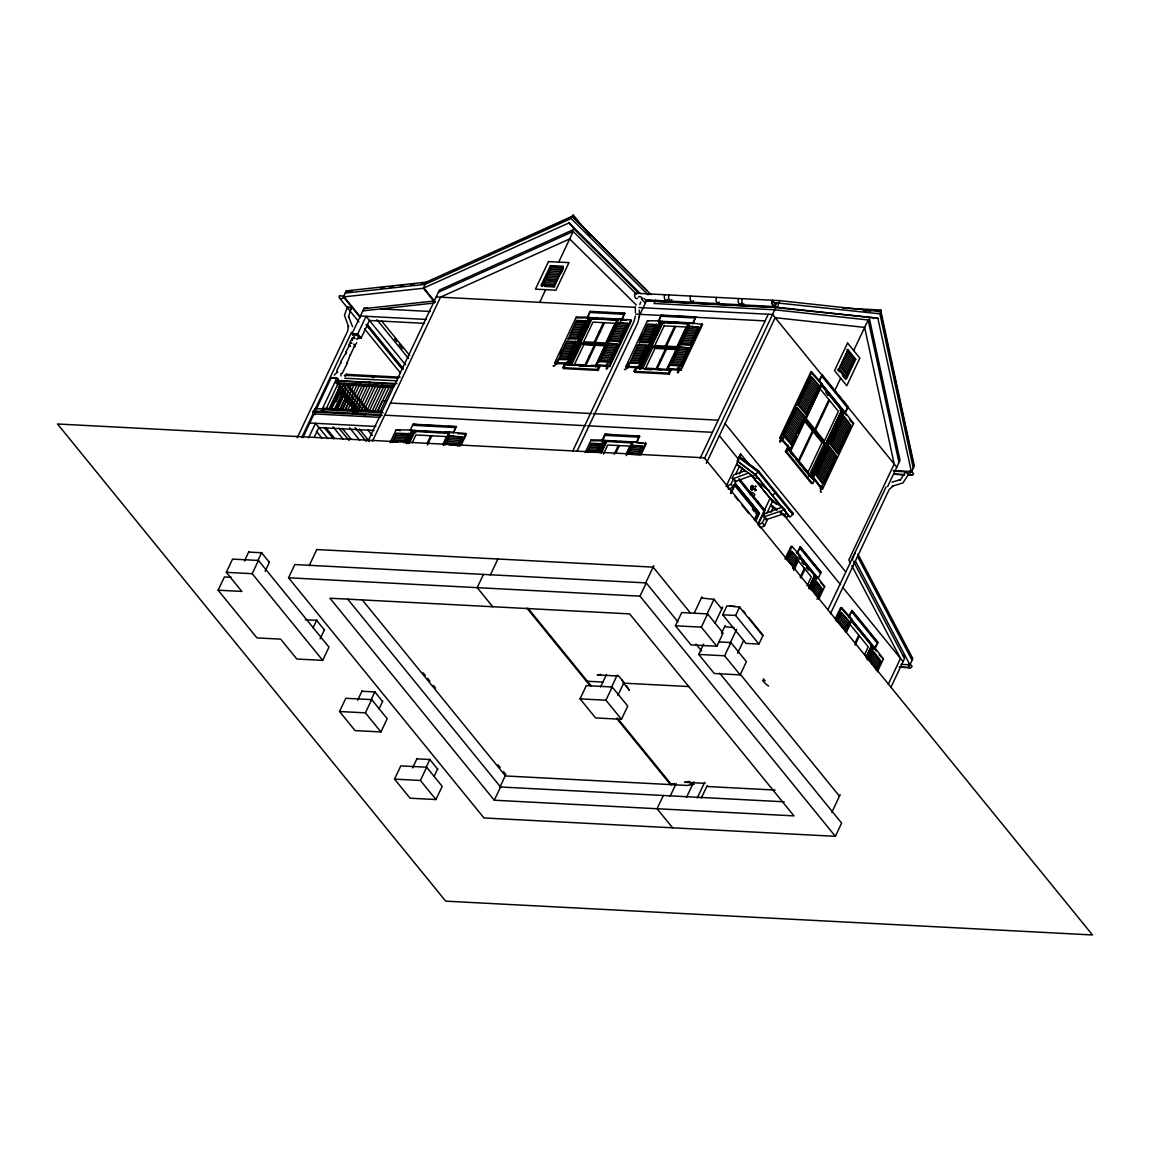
<?xml version="1.0" encoding="UTF-8"?>
<svg xmlns="http://www.w3.org/2000/svg" width="1150" height="1150" viewBox="0 0 1150 1150"><rect width="100%" height="100%" fill="white"/><g stroke="black" fill="none" stroke-linecap="round" stroke-linejoin="round"><path stroke-width="1.5" d="M753.207 488.52L752.804 486.177L751.295 486.191L750.763 488.534L751.942 489.986M635.303 306.978L635.389 312.527M635.389 316.02L634.053 321.324L572.7 451.131M639.429 316.365L637.862 322.589L577.242 450.843M356.773 342.757L354.516 345.934M340.889 381.239L342.226 381.254M345.287 375.475L345.388 376.151M368.575 382.375L370.329 382.289M344.698 378.249L397.196 380.851M639.803 304.563L640.665 302.019M553.164 365.527C553.84 368.776 557.132 361.057 555.565 363.946M558.354 361.56L557.247 360.899L555.953 363.127M624.321 369.236L625.629 369.739L626.649 367.037M629.51 365.269L628.403 364.622L627.109 366.85M779.714 440.709C779.355 445.266 782.819 437.374 781.454 440.249M783.61 438.955L783.049 437.345L781.856 439.415M335.297 377.574L336.849 378.077L321.008 411.729L313.734 411.341L315.043 408.581L322.316 408.969L320.692 412.275M360.338 317.745L343.39 296.901L346.236 290.893L426.176 282.138L572.183 216.301L651.044 294.659M347.257 307.452L344.454 315.33L348.579 326.643L348.321 325.924L347.702 331.027L297.246 437.776M218.126 590.194L241.845 591.431L226.32 572.341L232.573 559.101L258.448 560.452L328.972 647.134L322.719 660.373L296.844 659.022L280.672 639.141L256.953 637.905L218.126 590.194L224.394 576.955L231.164 577.3M351.023 308.789L348.565 316.509L352.561 326.715M301.789 437.489L351.541 332.235M244.404 561.099L248.817 551.756M302.924 437.575L313.979 413.899L312.771 411.944L381.843 415.567M316.494 408.868L331.186 377.789L333.141 377.459M346.193 353.754L346.164 351.555L349.557 344.957L349.887 345.69M337.424 371.924L334.291 375.13M353.654 337.209L352.993 338.618L354.933 338.287M308.588 437.877L315.474 423.315L327.966 438.668M358.57 335.656L357.707 333.946L366.059 316.293L405.548 364.838M396.951 383.582L336.504 380.707L395.384 384.158M392.466 386.946L337.467 384.071L336.044 382.763L336.835 381.096M357.434 338.402L356.917 339.509L357.578 338.919M342.556 372.686L347.056 363.731L346.61 362.768M337.467 384.071L390.885 387.521M325.996 409.156L338.258 383.209L339.667 383.194L340.688 384.287L329.317 408.365M314.281 437.187L318.866 427.484M359.159 338.445L361.1 338.129L369.452 320.476L424.522 323.351M258.074 560.223L261.754 552.431M322.719 660.373L252.195 573.692L258.448 560.452M330.596 408.423L339.696 389.189M331.387 409.443L343.649 383.496L345.058 383.467M335.901 401.824L339.739 393.702M335.354 409.199L342.873 393.257M336.835 410.679L342.197 399.309M339.336 410.521L351.469 384.848L350.448 383.755L349.039 383.769L336.777 409.731L338.387 409.817M340.098 409.961L346.107 397.224M265.104 571.32L269.517 561.976M342.369 409.774L347.027 399.941L348.378 400.013M342.211 409.946L354.43 384.057L355.839 384.028L356.859 385.135L345.474 409.199L349.399 401.12L347.789 401.034M347.559 410.291L359.821 384.33L361.229 384.316L362.25 385.423L350.865 409.486M352.949 410.564L365.211 384.618L366.62 384.603M352.144 413.842L353.194 411.628L356.96 411.829L358.584 413.813M366.836 384.704L367.641 385.696L355.508 411.369L354.559 410.651M360.899 411.657L373.031 385.983L372.011 384.876L370.602 384.905L358.34 410.852L359.95 410.938M367.037 410.334L378.422 386.256L377.401 385.164L375.993 385.178L363.731 411.139L365.111 411.139M426.176 282.138L423.272 288.291L343.39 296.901M719.656 673.152L841.628 823.084L835.374 836.323L483.949 817.952L288.549 577.789L294.817 564.549L646.242 582.921L677.867 621.791M369.121 411.412L381.383 385.466L382.792 385.437L383.812 386.544L372.427 410.607M374.512 411.7L386.774 385.739L388.183 385.724M377.919 410.205L382.389 400.746L385.911 400.933M377.818 410.895L389.203 386.831L388.398 385.825M393.774 386.113L392.164 386.026L379.902 411.973L381.512 412.059M309.163 565.699L316.739 549.643M368.144 440.896L439.473 290.03L574.253 229.238L638.839 293.308M372.456 441.126L440.522 297.146L569.667 238.927L636.338 305.052M390.08 442.649L396.132 429.841L411.743 430.028L412.448 430.819L406.396 443.627M391.934 442.606L396.391 433.176L408.71 433.708M313.073 627.814L316.753 620.023M403.894 442.75L408.351 433.306M413.094 424.206L410.219 430.272L453.344 432.515L456.205 426.449L413.094 424.206L420.311 424.954M405.677 442.836L411.743 430.028M407.934 443.282L414 430.459L419.649 431.135M409.256 442.75L414.561 431.394L449.262 433.449L443.914 444.748M409.414 442.951L414.762 431.638L415.725 432.831M412.203 442.764L415.897 434.959L446.617 436.569L442.923 444.36M320.088 638.911L324.516 629.567M427.067 443.454L430.718 435.735M427.412 445.05L431.796 435.793M443.152 444.993L449.204 432.184L465.736 433.478L466.339 434.269L461.035 445.481M443.512 445.136L449.089 433.248M445.107 445.079L449.564 435.634L462.544 437.029M453.517 433.234L456.205 426.449M457.772 446.071L462.243 436.641M459.669 446.286L465.736 433.478M534.046 234.183L571.406 217.192L573.289 215.036L590.194 235.807M339.537 711.519L345.805 698.28L371.68 699.631L387.205 718.707L380.938 731.946L355.077 730.595L339.537 711.519L365.412 712.871L380.938 731.946M573.102 217.278L573.289 215.036M553.969 286.149L563.356 266.297L550.419 265.621L541.032 285.473L553.969 286.149L554.616 286.954L544.913 286.436M541.679 286.278L551.066 266.412L550.419 265.621M542.484 285.746L551.353 267.001L563.212 267.619L554.343 286.364L545.445 285.904M539.652 302.421L545.675 289.671M558.713 262.099L573.203 231.452L636.539 294.256M357.621 700.264L362.034 690.92M561.114 273.197L563.284 268.626M370.559 700.939L374.972 691.596M365.412 712.871L371.68 699.631M379.054 708.932L382.734 701.141M554.674 362.825L576.308 317.041L588.8 317.184L589.504 317.989L567.856 363.774L555.378 363.63L554.674 362.825L567.151 362.969L567.856 363.774M559.849 354.157L562.091 349.413M558.411 359.936L566.792 341.061L575.977 341.564M568.186 339.25L576.567 320.376L585.767 320.879M599.351 366.678L564.406 364.32L562.839 367.511L563.615 368.575L598.115 370.386L600.415 365.513M558.052 359.533L566.893 359.648L575.633 341.162M567.827 338.862L576.668 338.963L585.408 320.476M621.891 320.059L624.637 313.174L590.151 311.363L587.276 317.429L621.776 319.24M563.615 368.575L566.677 362.092M587.406 318.262L590.151 311.363M567.151 362.969L588.8 317.184M574.885 365.168L569.71 364.895L591.617 318.564L617.478 319.916L595.628 366.289L578.335 365.341M569.753 364.938L591.617 318.564M607.315 345.345L581.44 343.994L580.477 342.801L591.819 318.809L617.694 320.16L611.642 332.954M571.636 364.737L581.469 343.936M483.46 574.411L477.207 587.65L492.732 606.726M594.133 342.398L603.462 322.676M595.211 342.456L604.541 322.733M585.005 364.952L594.32 345.244M595.398 345.302L586.083 365.01L574.497 364.406L583.812 344.684L605.921 345.848M490.259 575.158L497.849 559.116M394.536 779.111L400.789 765.871L426.664 767.223L442.189 786.312L435.936 799.552L410.061 798.201L394.536 779.111L420.411 780.462L435.936 799.552M614.33 324.789L605.719 343.002L583.625 341.838L592.954 322.129L615.049 323.279M596.591 365.47L595.988 364.679L617.636 318.895L630.861 319.93L631.465 320.735L609.816 366.505L591.344 365.298M595.585 366.476L617.996 319.039M595.858 366.821L598.848 360.496M604.871 347.904L609.284 338.632M610.851 335.254L618.283 319.384M599.783 361.919L608.221 343.045L617.895 344.181M609.572 341.234L617.996 322.359L627.67 323.495M598.906 366.131L597.339 369.323L598.115 370.386M619.534 323.984L624.637 313.174M412.62 767.869L417.033 758.526M609.155 362.652L617.579 343.778M618.93 341.967L627.368 323.092M606.826 366.692C608.192 363.803 604.253 371.507 607.646 368.402M607.214 365.858L608.048 363.616L606.409 364.147M609.816 366.505L609.212 365.714L630.861 319.93M426.291 766.992L429.971 759.201M638.538 317.558L646.731 300.251M420.411 780.462L426.664 767.223M655.572 300.222L654.034 303.499L774.769 309.81L868.164 319.973L898.984 462.501M585.178 452.539L591.143 439.904L603.621 440.048L604.325 440.853L599.107 451.907M625.816 366.548L647.464 320.764L659.942 320.908L660.646 321.713L639.012 367.482L626.52 367.339L625.816 366.548L638.308 366.692L639.012 367.482M628.762 362.609L626.707 367.669M639.213 340.501L642.203 334.19M587.075 452.381L591.402 443.239L600.587 443.742M629.553 363.659L637.934 344.784L647.134 345.287M639.328 342.973L647.709 324.099L656.909 324.602M434.053 776.523L437.733 768.746M667.992 370.257L670.493 370.401L635.562 368.043L633.981 371.234L634.757 372.298L669.257 374.095L671.557 369.236M595.916 452.482L600.242 443.339M629.208 363.256L638.049 363.357L646.774 344.885M638.983 342.571L647.824 342.671L656.564 324.199M604.972 434.226L602.111 440.292L636.611 442.103L639.472 436.037L604.972 434.226L617.378 435.261M661.293 315.086L658.433 321.152L692.918 322.963L695.793 316.897L661.293 315.086L658.548 321.971M602.226 441.126L605.303 434.628M634.757 372.298L637.071 367.425M597.655 452.683L603.621 440.048M638.308 366.692L659.942 320.908M599.898 453.143L605.878 440.493L600.976 451.964M639.774 368.791L662.199 321.353L640.104 369.179M600.933 451.907L606.165 440.838L616.314 441.427M640.061 369.136L662.486 321.698M601.191 452.654L606.438 441.427L632.514 443.023M640.895 368.661L662.759 322.273L688.678 323.682M601.349 452.87L606.639 441.672M678.471 349.068L652.596 347.717L651.619 346.524L662.961 322.532L688.836 323.883M642.793 368.46L653.372 346.064M603.477 454.092L607.775 444.993L629.884 446.143L626.29 453.732M614.114 454.365L618.283 445.539M665.289 346.107L674.604 326.399M615.897 452.942L619.361 445.596M666.367 346.164L675.683 326.442M665.476 348.953L656.147 368.676L680.973 370.228L702.607 324.444L688.778 322.618L667.144 368.402L667.747 369.193M657.225 368.733L666.554 349.011M626.491 454.394L632.457 441.758L646.286 443.584L641.067 454.638M626.319 455.601L633.118 442.247M666.727 370.199L689.439 323.107M627.224 454.221L631.767 444.619M688.074 325.479L677.494 347.875L651.619 346.524M667.805 369.006L670.004 364.219M673.713 356.558L680.469 342.082M686.406 329.719L688.649 324.99M628.504 454.365L632.831 445.223L642.491 446.358M670.939 365.643L679.363 346.768L689.037 347.889M680.714 344.957L689.152 326.082L698.812 327.204M670.062 369.854L668.481 373.031L669.257 374.095M636.726 442.923L639.472 436.037M693.048 323.783L695.793 316.897M637.876 455.098L642.189 445.956M677.982 370.415C679.334 367.511 675.409 375.231 678.788 372.126M678.371 369.581L679.19 367.339L677.551 367.871M680.297 366.376L688.735 347.501M690.086 345.69L698.51 326.816M639.716 455.429L645.682 442.793M680.973 370.228L680.369 369.438L702.003 323.653M499.804 787.348L505.109 776.106M494.284 800.227L329.949 598.23L629.639 613.884L793.974 815.882L494.284 800.227L500.552 786.988L347.544 598.92M580.074 698.869L586.327 685.63L612.202 686.981L627.727 706.071L621.474 719.296L595.599 717.945L580.074 698.869L605.949 700.221L621.474 719.296M700.178 458.261L768.243 314.281M645.495 583.28L653.847 565.628M704.49 458.476L775.804 307.611L877.838 318.205L911.461 472.104L914.336 466.037L880.943 311.621L779.226 300.596M835.374 836.323L639.989 596.16L646.242 582.921M877.838 318.205L777.371 307.294L779.758 300.624L635.102 293.207A3.407 2.07 -87 0 0 635.044 297.347A3.407 2.07 -87 0 0 637.474 298.296M600.616 686.909L606.496 674.461M706.316 463.277L775.143 317.688L864.642 327.419L894.182 464.011L848.815 559.978L850.253 562.709M611.398 687.484L617.277 675.021M605.949 700.221L612.202 686.981M617.866 695.434L623.746 682.971M789.029 516.106L755.392 474.749L737.294 461.049L740.629 453.963L749.628 464.945M759.417 471.989L739.982 457.527L739.335 456.723L740.701 453.977M738.645 459.784L726.096 486.407L730.94 484.323L733.671 478.544L748.592 473.024L754.817 478.759L757.433 477.782L755.162 475.007L752.546 475.971L736.618 464.126L737.754 465.52M735.712 474.231L739.479 466.253L745.286 471.673M728.352 489.181L733.197 487.111L735.928 481.332L751.051 475.741M739.421 473.944L742.339 467.791M730.48 493.436L735.066 483.747M730.954 493.465L735.54 483.776L759.474 513.202L755.665 521.266M675.452 625.801L681.72 612.562L707.581 613.913L723.12 633.003L716.852 646.242L690.977 644.891L675.452 625.801L701.327 627.152L716.852 646.242M694.341 612.864L701.931 596.807M779.743 437.762L810.764 372.126L811.814 372.14L822.408 384.086L791.372 449.736L790.337 449.722L779.743 437.762L780.778 437.776L791.372 449.736M780.778 437.776L811.814 372.14M783.064 435.85L797.008 407.459L805.129 416.616L791.186 445.021M797.539 405.246L811.483 376.841L819.605 386.012L805.661 414.402M706.517 615.135L714.107 599.092M701.327 627.152L707.581 613.913M787.577 448.327L814.2 480.183L812.734 483.417L811.354 483.417L785.479 451.605L788.497 445.223M818.699 381.326L822.264 374.972L848.139 406.784L845.264 412.85L819.389 381.038L822.264 374.972M754.242 519.685L757.275 513.274L733.988 484.639M755.32 519.742L758.425 513.331L735.123 484.696M755.881 519.628L759 513.173M790.337 449.722L793.356 443.311M808.694 410.579L811.742 404.11M819.087 388.887L821.359 384.086L822.408 384.086M796.821 436.411L789.374 451.088M798.359 433.176L816.356 395.039M817.866 391.834L821.244 384.747L841.944 410.191L810.592 476.373L841.944 410.191M758.195 523.394L770.026 498.367L785.191 509.637L763.413 517.011L765.066 513.533L782 507.265M758.296 524.357L764.937 510.312L751.496 493.796M718.808 641.916L730.883 642.548L746.408 661.638L740.154 674.863L714.279 673.512L698.754 654.436L703.613 644.129M715.041 623.084L722.631 607.027M762.306 522.876L765.038 517.098L767.294 519.886L764.563 525.665L760.524 527.778L758.267 525.004L762.306 522.876L764.563 525.665M767.079 512.785L772.886 500.494L774.022 501.874L771.161 499.747M770.845 512.383L773.116 507.581L770.845 504.807L776.753 509.206M748.664 617.521L763.083 635.246L758.914 644.072L745.976 643.396L722.689 614.776L726.857 605.949L735.037 606.366M838.594 369.524L847.981 349.672L846.903 349.614L854.666 359.159L855.744 359.217L846.357 379.069L838.594 369.524L837.516 369.466L839.457 371.853M798.459 460.503L812.475 430.848M799.106 461.294L813.122 431.638M814.876 429.281L828.891 399.625M815.523 430.071L829.538 400.43M834.627 390.914L840.65 378.163M853.688 350.577L868.164 319.973M721.424 633.463L725.219 625.442M854.666 359.159L845.279 379.011L842.375 375.432M758.914 644.072L735.626 615.451L739.795 606.625M880.656 312.757L881.188 309.939L879.635 311.521L876.056 311.334M808.709 476.287L823.975 443.972L804.353 419.908M729.804 643.77L736.633 629.323M740.154 674.863L724.615 655.788L730.883 642.548M823.961 444.015L825.571 444.101L841.613 410.176L820.913 384.732M810.664 477.336L842.533 410.033L822.307 385.178L843.008 410.061L811.196 477.351L814.2 480.183M812.374 477.149L843.396 411.499L844.503 411.585L853.587 423.473L822.552 489.124L821.459 489.037L812.374 477.149L813.481 477.236L822.552 489.124M813.481 477.236L844.503 411.585M663.32 795.498L657.067 808.738L672.592 827.813M844.574 413.137L848.139 406.784M829.524 446.904L836.496 456.018L823.069 484.423L816.098 475.309L828.977 446.861M843.999 416.286L850.957 425.399L837.531 453.804L830.573 444.691L843.453 416.243M737.567 653.315L743.648 640.478M670.134 796.246L676.2 783.409M784.99 559.029L790.97 546.408L792.005 546.408L800.486 555.982L793.759 570.184M786.039 559.044L792.005 546.408M787.362 560.266L791.674 551.123L797.683 557.894L792.637 568.56M821.229 489.152C822.48 486.119 818.613 493.508 821.445 491.999M821.617 488.319L822.523 485.918L821.402 485.473M825.24 481.031L826.749 477.825M796.734 553.322L800.342 546.854L821.042 572.312L818.167 578.378L797.467 552.92L800.342 546.854M793.759 568.359L796.001 563.615M793.773 569.681L798.071 560.582L811.339 576.883L807.027 585.982M686.478 797.396L693.852 781.813M800.213 577.171L804.382 568.344M800.86 577.961L805.029 569.135M697.259 797.956L704.619 782.374M701.327 798.014L707.221 785.565M809.226 586.902L814.516 575.704M798.991 556.614L814.789 575.719L808.738 588.498L814.847 575.719L799.322 556.629M809.384 588.211L815.436 575.561L800.271 557.003M809.931 588.239L815.364 575.561M810.333 589.663L816.299 577.027L817.406 577.113L824.665 586.629L818.699 599.251M811.44 589.749L817.406 577.113M812.576 590.956L816.342 581.771M817.003 599.222L822.049 588.556L816.902 581.814M828.158 609.27L886.118 486.896M853.731 556.082L852.294 559.116L852.84 560.136M854.45 554.573L855.126 553.136M887.613 486.565L900.033 460.302L869.213 317.759M830.401 613.827L889.151 489.569L893.148 485.961L892.357 486.191L902.994 482.899L908.457 474.519M835.303 618.844L840.607 607.631L841.642 607.646L852.236 619.606L846.184 632.414M835.59 620.454L841.642 607.646M836.855 621.791L841.311 612.346L849.433 621.518L844.977 630.947M848.542 616.846L852.092 610.477L877.982 642.289L875.107 648.356L849.232 616.544L852.092 610.477M845.667 631.551L849.692 622.797M845.739 631.551L848.801 625.097M846.141 632.011L849.836 624.206L868.264 646.875L864.584 654.666M855.083 642.864L858.734 635.145M854.996 645.207L859.381 635.936M866.108 656.995L871.456 645.682M866.381 656.995L871.786 645.696L851.086 620.253M866.999 656.765L872.376 645.553L852.078 620.684M866.784 658.389L872.304 645.538M867.186 659.827L873.238 647.019L874.345 647.105L883.416 658.993L877.364 671.801M868.279 659.913L874.345 647.105M874.417 648.643L877.982 642.289M869.371 661.236L873.281 651.748M876.343 670.349L880.799 660.905L873.827 651.791M888.231 684.336L900.493 658.404L851.805 565.656M831.838 812.317L840.176 794.664M890.819 687.513L904.518 658.548L853.659 561.703M901.039 664.341L909.909 664.801L912.841 658.605L857.929 554.056M322.316 408.969L325.076 412.448M345.877 353.064L340.831 361.517L341.076 362.897M340.903 362.437L336.777 370.631L337.683 372.485M353.941 347.127L350.405 355.048M346.955 363.371L350.304 354.631M340.63 384.387L339.293 384.316M346.021 384.661L333.946 410.248L332.997 409.529M351.411 384.948L350.074 384.876M356.859 385.135L355.465 385.149M350.204 404.009L351.613 403.995M362.192 385.509L359.821 384.33M353.438 407.991L354.847 407.963M373.031 385.983L371.622 385.997M383.812 386.544L382.404 386.558M389.146 386.918L387.794 386.846M368.604 411.139L368.518 410.262L367.468 410.708M372.442 376.711L373.348 377.674L372.887 377.099M313.734 411.341L315.502 409.501M755.449 474.562L758.77 471.198L793.385 513.734L790.064 517.098L755.449 474.562L737.294 461.049M373.118 377.444L372.543 376.941M343.749 381.225L344.928 381.283M785.479 451.605L786.859 451.619L788.325 448.371M643.914 298.324L646.444 300.84L777.371 307.294M452.812 271.113L457.686 268.899M475.554 260.777L480.427 258.563M488.549 254.869L495.046 251.908M498.295 250.427L503.168 248.213M511.29 244.519L530.797 235.664M571.406 217.192L572.499 216.689L647.277 290.921M434.571 302.191L423.301 288.204L569.063 222.884L640.363 293.581M438.423 292.229L573.203 231.452M755.262 490.533L756.039 490.245L754.688 488.649L753.351 488.29L752.804 489.368M673.339 783.495L670.45 784.587L616.616 718.419M674.418 783.553L671.528 784.645L617.334 718.031M745.387 470.652L733.7 474.979L732.047 478.457L733.671 478.544L735.928 481.332L734.318 481.246M765.684 519.8L782.216 514.366L779.959 511.577L783.912 514.524L786.528 513.561L788.799 516.336L786.183 517.313L780.864 513.36M368.561 382.49L369.768 382.548M366.246 410.651L367.339 411.111M755.579 486.134L755.909 486.896L755.234 486.565M366.246 409.989L367.454 408.882M891.997 482.181L900.608 479.579L904.691 473.168A2.041 0.906 25.3 0 1 907.034 473.067A2.041 0.906 25.3 0 1 908.227 474.921L911.648 475.166L908.011 474.878M342.197 373.304L340.831 373.606L341.076 375.949M350.405 343.261C355.824 342.743 344.942 343.203 350.592 346.394M353.467 347.415L355.264 346.337L353.769 344.037M355.767 334.276L357.707 333.946L361.1 338.129L358.283 337.985M600.688 674.36L597.224 674.921L617.708 675.984M689.77 781.439L684.566 782.273L705.051 783.351M694.082 784.329L687.154 785.45L505.511 775.962L362.135 599.725M348.651 291.496L352.202 291.108M380.636 287.989L384.186 287.601M389.519 287.026L393.07 286.637M400.171 285.861L403.722 285.473M410.838 284.683L414.388 284.294M421.489 283.518L425.04 283.13M345.187 293.106L425.126 284.352L571.133 218.5L648.097 294.817M363.874 308.66L434.47 300.984M362.825 310.859L434.211 303.039M315.043 408.581L316.595 408.667M550.491 267.648L562.293 268.266M549.7 269.301L561.516 269.919M548.924 270.954L560.726 271.572M548.148 272.622L559.949 273.24M547.357 274.275L559.159 274.893M546.581 275.928L558.383 276.546M545.79 277.581L557.606 278.199M545.014 279.234L556.816 279.853M544.238 280.887L549.944 280.959M543.447 282.541L555.249 283.159M542.671 284.194L554.473 284.812M589.504 317.989L577.012 317.846L576.308 317.041M576.711 321.066L585.551 321.166M575.934 322.719L584.775 322.819M647.867 324.789L656.707 324.889M575.144 324.386L583.984 324.487M647.076 326.442L655.917 326.543M574.367 326.039L583.208 326.14M646.3 328.095L655.141 328.196M573.591 327.692L582.432 327.793M645.509 329.748L654.35 329.849M572.801 329.346L581.641 329.446M644.733 331.416L653.574 331.516M572.024 330.999L580.865 331.099M643.957 333.069L652.798 333.169M571.234 332.652L580.074 332.752M643.166 334.722L652.007 334.822M570.457 334.305L579.298 334.406M642.39 336.375L651.231 336.476M569.667 335.958L578.522 336.059M641.599 338.028L650.44 338.129M568.891 337.626L577.731 337.726M640.823 339.681L649.664 339.782M640.047 341.334L648.887 341.435M566.936 341.751L575.776 341.852M566.159 343.404L575 343.505M638.092 345.46L646.933 345.561M565.369 345.058L574.224 345.158M637.301 347.127L646.142 347.228M564.592 346.711L573.433 346.811M636.525 348.781L645.366 348.881M563.816 348.364L572.657 348.464M635.749 350.434L644.589 350.534M563.026 350.017L571.866 350.118M634.958 352.087L643.799 352.188M562.249 351.67L571.09 351.771M634.182 353.74L643.023 353.841M561.459 353.338L570.299 353.438M633.391 355.393L642.232 355.494M560.683 354.991L569.523 355.091M632.615 357.046L641.456 357.147M559.906 356.644L568.747 356.744M631.824 358.699L640.679 358.8M559.116 358.297L567.956 358.397M631.048 360.353L639.889 360.453M630.272 362.02L639.113 362.121M400.315 430.675L396.132 429.841M396.549 433.838L408.509 433.967M395.772 435.491L407.732 435.62M394.982 437.144L406.956 437.273M604.325 440.853L591.848 440.709L591.143 439.904M394.206 438.797L406.166 438.941M393.429 440.45L405.389 440.594M591.546 443.929L600.386 444.029M392.639 442.103L397.771 442.161M590.755 445.582L599.596 445.683M589.979 447.249L598.819 447.35M589.202 448.902L598.043 449.003M588.412 450.556L597.253 450.656M587.636 452.209L596.476 452.309M800.486 555.982L796.26 552.388M852.236 619.606L851.201 619.591L840.607 607.631M754.731 490.691L756.182 490.302L754.946 488.851L752.747 488.348L752.603 489.483M820.094 488.692L821.416 488.736M551.066 266.412L562.393 267.001M772.944 302.479L879.894 313.835L913.287 468.251M842.734 308.042L880.354 310.011M863.492 310.673L870.665 311.046M776.897 306.691L646.717 299.891L647.206 300.481M646.444 300.84L775.804 307.611M436.195 296.959L635.303 307.323M638.854 307.553L772.57 314.467L896.77 467.188M339.423 295.78L344.741 296.053M590.467 311.765L599.092 312.211M605.992 312.57L624.967 313.562M635.749 314.137L665.074 315.661M671.974 316.02L687.484 316.839M693.651 317.156L765.109 320.893M589.619 312.469L624.119 314.281M660.776 316.192L695.276 317.989M598.115 318.377L591.057 317.63L568.632 365.067L564.406 364.32M601.436 318.507L618.326 319.441M667.532 321.957L686.104 322.978M367.741 308.229L364.162 308.042L352.044 333.658L352.906 335.354M380.679 308.904L430.244 311.492M360.396 316.006L426.42 319.456M599.294 331.502L600.372 331.559M670.436 335.211L671.514 335.268M580.477 342.801L606.352 344.152M677.062 349.571L654.968 348.407L645.639 368.129L654.408 368.589M357.707 333.946L352.044 333.658L353.611 334.161M589.174 356.141L590.252 356.184M660.33 359.849L661.408 359.907M644.316 368.791L661.595 369.739M579.011 365.944L585.753 366.304M645.107 369.394L651.849 369.754M562.853 367.641L597.339 369.438M633.995 371.349L668.495 373.161M346.624 374.368L400.114 377.171M346.524 375.389L398.245 378.091M373.736 376.999C376.122 377.186 373.074 373.951 373.865 377.013M331.186 377.789L338.1 378.954M336.044 382.763L394.594 385.811M840.003 410.09L841.613 410.176M390.454 403.046L591.33 413.554M593.127 413.641L718.175 420.181M382.016 411.341L323.466 408.279L322.819 409.659L383.137 412.821M313.159 411.125L380.463 414.647M384.718 415.179L585.594 425.687M587.391 425.773L712.439 432.314M333.946 412.908L344.598 413.468M358.786 414.216L365.887 414.575M378.307 415.222L381.857 415.409M313.979 413.899L380.132 417.364M780.304 439.76L781.655 439.832M425.486 425.227L441.011 426.046M447.911 426.406L456.536 426.851M624.277 435.62L639.803 436.425M412.562 425.299L455.688 427.556M604.454 435.332L638.954 437.144M309.681 422.999L375.834 426.463M423.171 431.279L440.996 432.256M444.518 432.4L449.564 432.328M619.634 441.543L633.161 442.304M318.952 427.584L374.023 430.459M739.335 456.723L758.77 471.198M893.262 470.58L910.987 471.514M893.751 471.184L911.461 472.104M904.446 474.706L893.751 474.145L904.489 474.792M764.937 510.312L762.148 507.538M755.651 513.188L758.425 513.331M821.042 572.312L811.785 561.559M316.796 549.542L653.128 567.122L690.402 612.936M248.659 552.072L261.596 552.747L269.359 562.293M226.32 572.341L252.195 573.692M288.549 577.789L639.989 596.16M722.689 614.776L735.626 615.451M871.786 645.696L850.741 620.238M305.239 619.721L316.566 620.31L324.329 629.855M698.754 654.436L724.615 655.788M899.386 667.086L910.081 667.647L899.415 667.173M586.342 681.202L603.046 682.065M622.049 680.053L623.53 683.143L689.209 686.579M361.891 691.251L374.828 691.926L382.591 701.471M416.875 758.842L429.812 759.518L437.575 769.062M690.043 784.128L693.364 784.3M707.638 786.528L775.086 790.05M500.552 786.988L784.228 801.809M692.688 323.668L688.778 322.618M619.893 319.815L626.506 320.332M689.253 326.772L698.611 327.506M688.462 328.426L697.834 329.159M618.096 323.049L627.469 323.783M687.686 330.079L697.044 330.812M617.32 324.702L626.678 325.436M686.895 331.732L696.268 332.465M616.529 326.356L625.902 327.089M686.119 333.385L695.491 334.118M615.753 328.009L625.126 328.756M614.977 329.662L624.335 330.409M685.342 335.038L694.701 335.771M614.186 331.329L623.559 332.062M684.552 336.691L693.924 337.439M683.776 338.359L693.134 339.092M613.41 332.982L622.768 333.716M682.985 340.012L692.357 340.745M612.619 334.636L621.992 335.369M682.209 341.665L691.567 342.398M611.843 336.289L621.201 337.022M681.433 343.318L690.791 344.051M611.067 337.942L620.425 338.675M680.412 344.554L689.784 345.287M610.276 339.595L619.649 340.328M609.27 340.831L618.628 341.579M679.477 347.444L688.836 348.177M678.687 349.097L688.059 349.83M608.321 343.721L617.694 344.468M677.911 350.75L687.269 351.483M607.545 345.374L616.903 346.121M606.769 347.041L616.127 347.774M677.134 352.403L686.492 353.151M605.978 348.694L615.351 349.428M676.344 354.071L685.716 354.804M605.202 350.348L614.56 351.081M675.567 355.724L684.926 356.457M674.777 357.377L684.149 358.11M604.411 352.001L613.784 352.734M674.001 359.03L683.359 359.763M603.635 353.654L612.993 354.387M673.21 360.683L682.582 361.416M602.844 355.307L612.217 356.04M672.434 362.336L681.806 363.069M602.068 356.96L611.441 357.693M601.292 358.613L610.65 359.361M671.658 363.989L681.016 364.723M670.637 365.24L679.995 365.973M600.501 360.266L609.874 361.014M599.481 361.517L608.853 362.25M667.144 368.402L680.369 369.438M595.988 364.679L609.212 365.714M852.481 423.387L853.587 423.473M638.034 442.937L642.979 443.325M632.931 445.912L642.289 446.646M458.074 433.622L466.339 434.269M632.141 447.566L641.513 448.299M631.364 449.219L640.737 449.952M449.679 436.296L462.357 437.287M630.588 450.872L639.946 451.605M448.902 437.949L461.567 438.955M629.798 452.525L639.17 453.272M448.126 439.602L460.791 440.608M629.021 454.192L636.827 454.796M447.336 441.269L460.014 442.261M446.559 442.923L459.224 443.914M448.946 444.82L458.448 445.567M824.665 586.629L820.453 582.461M883.416 658.993L879.29 654.939M549.93 280.959L556.039 281.506M701.356 598.014L713.992 599.337L721.754 608.882M729.848 606.093L739.565 607.128L762.852 635.749M724.644 626.649L734.117 627.641M655.069 301.3L647.536 299.934M339.753 386.63L340.831 386.932M354.789 338.086L352.015 338.129L351.929 340.041M372.658 376.984L371.565 376.553L372.37 375.518M366.721 410.622L367.612 411.125M345.359 375.346L344.411 375.302L345.187 376.093M366.232 385.724L365.211 384.618M338.675 388.082L354.588 407.488M336.634 380.434L338.028 381.268M359.864 337.252L361.1 338.129M738.889 457.657L758.066 471.917L792.681 514.452M773.303 490.403L776.077 492.459L772.211 495.42M755.478 480.47L769.451 490.863M789.964 510.873L792.738 512.943M789.216 510.643L793.385 513.734M776.48 504.261L772.297 501.141L750.979 474.95M771.578 506.446L776.883 510.399M755.78 486.321L755.306 486.493M343.476 381.153L341.766 380.434L341.277 381.268M341.162 387.133L341.895 388.024M340.975 387.55L341.708 388.441M641.599 299.287L645.409 303.054M847.076 351.713L854.163 360.424M846.285 353.366L853.372 362.077M845.509 355.019L852.596 363.731M844.732 356.687L851.805 365.384M843.942 358.34L851.029 367.051M843.166 359.993L850.253 368.704M842.375 361.646L849.462 370.357M841.599 363.299L848.686 372.011M840.808 364.952L847.895 373.664M840.032 366.606L843.913 370.99M839.256 368.259L846.342 376.97M810.764 372.126L821.359 384.086M810.879 377.143L819.001 386.314M810.103 378.796L818.225 387.967M809.312 380.449L817.434 389.62M808.536 382.102L816.658 391.273M807.746 383.769L815.867 392.926M806.969 385.423L815.091 394.579M806.193 387.076L814.301 396.247M805.402 388.729L813.524 397.9M804.626 390.382L812.748 399.553M803.836 392.035L811.958 401.206M803.059 393.688L811.181 402.859M802.269 395.341L810.391 404.512M801.492 396.994L809.614 406.166M800.716 398.662L808.838 407.819M799.926 400.315L808.048 409.472M799.149 401.968L807.271 411.139M798.359 403.621L806.481 412.793M798.057 405.246L806.179 414.417M796.389 407.79L804.511 416.947M795.613 409.443L803.735 418.6M794.837 411.096L802.959 420.268M794.046 412.749L802.168 421.921M793.27 414.402L801.392 423.574M792.479 416.056L800.601 425.227M791.703 417.709L799.825 426.88M790.927 419.362L799.049 428.533M790.136 421.015L798.258 430.186M789.36 422.683L797.482 431.839M788.569 424.336L796.691 433.493M787.793 425.989L795.915 435.16M787.017 427.642L795.124 436.813M786.226 429.295L794.348 438.466M785.45 430.948L793.572 440.119M784.659 432.601L792.781 441.772M783.883 434.254L792.005 443.426M783.581 435.864L791.703 445.021M647.464 320.764L648.169 321.569M791.056 551.454L797.065 558.239M790.28 553.107L796.274 559.892M789.489 554.774L795.498 561.545M840.722 612.648L848.844 621.819M788.713 556.428L794.722 563.198M839.931 614.316L848.053 623.473M787.937 558.081L793.931 564.851M839.155 615.969L847.277 625.126M787.146 559.734L793.155 566.504M838.364 617.622L846.486 626.779M837.588 619.275L845.71 628.446M836.812 620.928L844.919 630.099M678.169 369.998L679.003 370.99M607.027 366.275L607.861 367.267M847.981 349.672L855.744 359.217M776.552 302.723L775.776 304.376A3.407 2.07 -87 0 1 772.857 305.138A3.321 2.027 -87 0 1 772.512 300.438L775.732 304.319A3.321 2.027 -87 0 1 772.814 305.066A3.407 2.07 -87 0 1 772.541 300.394M911.447 471.141L913.574 473.771A3.407 2.07 -87 0 1 910.886 474.777A3.407 2.07 -87 0 1 910.067 470.566M821.732 376.079L847.622 407.876M825.829 392.682L828.014 395.356M742.397 298.871L742.354 298.813A3.407 2.07 -87 0 0 742.152 302.594A3.407 2.07 -87 0 0 744.194 304.161M738.631 298.669L738.587 298.626A3.407 2.07 -87 0 0 738.702 303.082A3.407 2.07 -87 0 0 741.434 303.241M821.589 415.078L822.236 415.869M716.522 297.519L716.493 297.462A3.407 2.07 -87 0 0 716.608 301.933A3.407 2.07 -87 0 0 719.325 302.091M804.871 418.643L825.571 444.101M804.698 421.288L822.02 442.577L808.004 472.233L789.561 449.564M690.661 296.168L690.618 296.111A3.407 2.07 -87 0 0 690.733 300.581A3.407 2.07 -87 0 0 693.464 300.739M805.762 445.05L806.409 445.855M669.099 295.033L669.056 294.989A3.407 2.07 -87 0 0 669.171 299.446A3.407 2.07 -87 0 0 671.902 299.604M664.786 294.817L664.743 294.759A3.407 2.07 -87 0 0 664.858 299.23A3.407 2.07 -87 0 0 667.589 299.388M790.424 452.467L793.874 456.607M796.044 459.368L809.6 475.956M786.758 451.677L812.633 483.489M662.961 322.532L663.938 323.725M569.063 222.884L574.253 229.238M725.075 423.588L845.581 571.708M909.952 663.723L912.079 666.339A3.407 2.07 -87 0 1 909.621 667.518A3.407 2.07 -87 0 1 908.414 663.996M902.577 654.853L904.13 656.765M752.546 475.971L754.817 478.759M783.912 514.524L786.183 517.313M719.339 435.721L738.587 459.382M752.172 476.086L771.42 499.747M783.883 515.056L840.492 584.631M842.749 587.42L903.081 661.581M799.796 546.825L809.6 558.886M851.561 610.449L876.314 640.881M799.811 547.961L820.525 573.404M851.575 611.584L877.45 643.396M739.177 478.659L750.375 492.416M739.752 480.01L749.829 492.387M756.556 500.652L759.906 504.778M738.659 479.766L764.405 511.419M801.809 561.991L804.023 564.707M806.236 567.439L808.464 570.17M735.54 483.776L759.474 513.202M752.33 509.091L754.544 511.822M730.94 484.323L733.197 487.111M726.901 486.45L729.158 489.224M734.979 496.397L738.3 500.494M741.621 504.577L748.923 513.561M626.908 367.252L627.713 368.259M555.766 363.544L556.571 364.536M743.13 610.707L745.344 613.439M740.083 674.015L839.471 796.159M424.12 288.248L435.419 302.148M695.937 644L701.586 650.943M381.455 320.735L409.702 355.465M394.651 338.848L396.894 341.622M399.151 344.396L402.543 348.565M376.941 319.714L408.523 358.527M346.236 290.893L346.883 291.683M367.166 324.329L403.262 368.69M344.195 296.944L360.022 316.408M366.807 324.731L402.974 369.193M366.002 324.702L402.169 369.164M339.638 298.238L358.886 321.885M364.507 328.785L400.358 372.859M392.164 386.026L392.969 387.018M618.599 675.826L624.004 682.453M623.53 683.143L629.352 690.302L626.649 685.846M375.993 385.178L376.798 386.17M346.811 384.043L368.331 410.478M345.273 383.582L365.312 408.394M528.137 608.393L591.373 686.119M526.901 608.134L589.706 685.328M343.649 383.496L344.468 384.488M336.849 378.077L339.121 380.866M342.412 384.574L363.86 411.067M338.258 383.209L339.077 384.201M339.638 385.236L359.806 410.033M338.977 385.48L359.145 410.277M338.186 387.133L340.429 389.893M342.671 392.653L357.233 410.55M338.402 389.505L354.257 408.983M337.741 389.749L353.424 409.026M367.928 430.014L372.384 435.505M359.476 429.223L369.509 441.571M355.134 427.685L366.275 441.399M349.557 427.743L359.591 440.091M342.226 428.332L351.152 439.3M338.991 428.159L349.039 440.493M333.054 426.88L343.088 439.228M325.723 427.469L334.65 438.438M312.771 411.944L315.028 414.719M324.3 427.628L333.356 438.754M316.451 431.322L322.086 438.265M423.143 672.808L425.414 675.596M427.671 678.385L429.942 681.174M433.334 685.357L435.606 688.131M497.936 764.75L500.207 767.539M503.599 771.722L505.871 774.511M843.396 411.499L846.429 415.466M849.462 419.434L851.474 422.064M843.367 416.559L850.339 425.673M842.591 418.212L849.548 427.326M841.8 419.865L848.772 428.979M841.024 421.518L847.981 430.632M840.233 423.171L847.205 432.299M839.457 424.839L846.414 433.952M838.681 426.492L845.638 435.606M837.89 428.145L844.862 437.259M837.114 429.798L844.071 438.912M836.323 431.451L843.295 440.565M835.547 433.104L842.504 442.218M834.771 434.757L841.728 443.871M833.98 436.411L840.952 445.524M833.204 438.078L840.161 447.192M832.413 439.731L839.385 448.845M831.637 441.384L838.594 450.498M830.861 443.037L837.818 452.151M828.891 447.192L835.849 456.306M828.101 448.859L835.072 457.973M827.324 450.512L834.282 459.626M826.534 452.166L833.506 461.279M825.758 453.819L832.715 462.933M824.981 455.472L831.939 464.586M824.191 457.125L831.163 466.239M823.414 458.778L830.372 467.892M822.624 460.431L829.596 469.545M821.848 462.084L828.805 471.213M821.057 463.752L828.029 472.866M820.281 465.405L827.238 474.519M819.504 467.058L826.462 476.172M818.714 468.711L825.686 477.825M817.938 470.364L824.895 479.478M817.147 472.018L824.119 481.131M816.371 473.671L823.328 482.784M873.238 647.019L876.271 650.972M873.209 652.064L880.167 661.178M617.636 318.895L618.24 319.686M872.419 653.717L879.391 662.831M816.256 582.116L821.402 588.857M871.643 655.385L878.6 664.499M815.479 583.769L820.626 590.511M870.866 657.038L877.824 666.152M814.689 585.422L819.835 592.164M870.076 658.691L877.048 667.805M813.913 587.089L819.059 593.817M869.299 660.344L876.257 669.458M813.122 588.742L818.268 595.47M812.346 590.396L817.492 597.123M632.457 441.758L633.075 442.549M449.204 432.184L449.808 432.975M843.899 370.976L847.119 375.317M857.426 556.255L912.051 660.258M855.284 560.798L909.909 664.801M352.389 340.4L352.346 339.164L350.232 341.536L350.118 343.764M354.473 344.698L354.804 345.431M346.164 351.555L346.538 352.36M880.411 311.592L888.936 351.081M890.819 359.777L892.328 366.749M893.09 370.228L910.786 452.079M911.533 455.558L913.416 464.269M639.285 310.184L639.486 313.059M768.559 685.989A18.932 10.882 70.8 0 1 762.622 680.283M765.095 680.829A16.431 9.444 70.8 0 1 763.485 678.802M751.827 490.173A2.329 1.423 -87 0 1 750.777 487.471A2.329 1.423 -87 0 1 752.474 485.602A2.329 1.423 -87 0 1 753.538 488.304M334.693 377.861A2.717 1.208 25.3 0 1 338.502 380.348M354.301 336.332A2.559 1.136 25.3 0 1 356.284 335.211A2.559 1.136 25.3 0 1 358.383 337.784M344.368 296.786A3.321 2.185 -39.1 0 1 340.558 298.612A3.321 2.185 -39.1 0 1 339.537 295.823M348.22 308.646A2.041 0.906 25.3 0 1 347.487 307.036A2.041 0.906 25.3 0 1 350.06 307.596A2.041 0.906 25.3 0 1 350.793 309.192M638.581 297.103A2.041 0.906 25.3 0 1 641.384 297.246A2.041 0.906 25.3 0 1 641.441 298.971M346.049 374.684C346.826 377.574 347.516 372.169 346.049 374.684M414.273 430.819L408.221 443.627L414.316 430.862M548.478 261.567L535.44 289.139L555.924 290.217L568.962 262.631L548.478 261.567M591.33 317.975L568.905 365.412L591.373 318.033M664.096 325.838L654.781 345.561L676.876 346.711L686.191 327.002L664.096 325.838M819.993 388.7L805.977 418.341L824.421 441.011L838.436 411.355L819.993 388.7M847.55 343.031L834.512 370.602L846.803 385.71L859.841 358.139L847.55 343.031M899.832 480.039L899.012 480.355L899.789 480.125M704.303 457.801L57.5 423.991L445.697 901.154L1092.5 934.964L704.303 457.801M809.571 475.051L791.042 452.281L809.499 475.036M348.781 317.572L348.479 316.71L348.723 317.429M750.418 494.27A2.832 1.251 25.3 0 0 754.731 495.132A2.832 1.251 25.3 0 0 751.381 492.329A2.832 1.251 25.3 0 0 750.418 494.27"/></g></svg>
